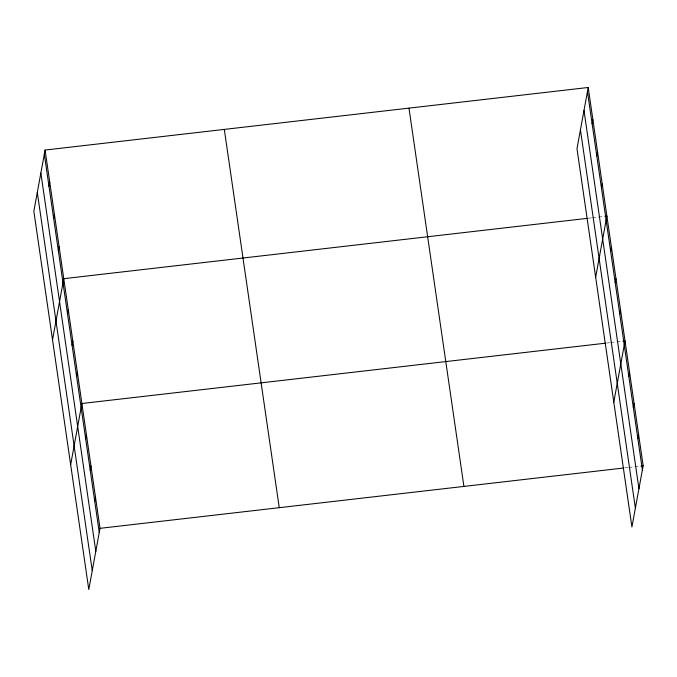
<?xml version="1.0" encoding="UTF-8"?>
<svg xmlns="http://www.w3.org/2000/svg" width="677" height="677" viewBox="0 0 677 677"><rect width="100%" height="100%" fill="white"/><g stroke="black" fill="none" stroke-linecap="round" stroke-linejoin="round"><path stroke-width="0.51" stroke-dasharray="3.38 2.54" d="M588.448 218.222L591.529 217.876M592.553 217.757L603.816 216.454M606.584 343.061L609.655 342.706M610.679 342.587L615.799 341.995M616.823 341.877L621.943 341.293M624.719 467.892L627.791 467.545M628.815 467.426L641.102 466.004"/><path stroke-width="1.02" d="M45.08 150.049L33.85 211.232L88.789 589.515L100.018 528.331L45.08 150.049L588.211 87.485L643.15 465.768L631.92 526.951L576.982 148.669L588.211 87.485M48.989 186.336L49.751 182.206M53.661 218.485L54.422 214.355M58.332 250.642L59.085 246.513M52.527 339.846L63.756 278.67L587.424 218.341M67.531 314.01L68.292 309.871M72.067 345.211L72.828 341.081M76.603 376.42L77.356 372.291M70.662 464.684L81.892 403.5L605.56 343.18M85.666 438.84L86.419 434.71M90.193 470.05L90.955 465.92M94.729 501.259L95.491 497.13M592.121 123.773L592.874 119.643M596.792 155.922L597.546 151.792M601.455 188.079L602.217 183.949M595.658 277.282L606.888 216.098L604.84 216.335M610.662 251.446L611.424 247.308M615.198 282.647L615.952 278.518M619.726 313.857L620.487 309.727M613.794 402.113L625.015 340.937L622.967 341.174M628.798 376.277L629.551 372.147M633.325 407.486L634.087 403.357M637.861 438.696L638.614 434.566M100.018 528.331L623.695 468.01M641.102 466.004L643.15 465.768M587.45 91.615L642.388 469.906M583.997 110.444L638.936 488.726M580.434 129.84L635.373 508.122M408.976 108.134L463.914 486.416M224.307 129.4L279.254 507.691M44.318 154.178L99.265 532.469M40.865 173.007L95.804 551.29M37.303 192.403L92.25 570.686"/></g></svg>
